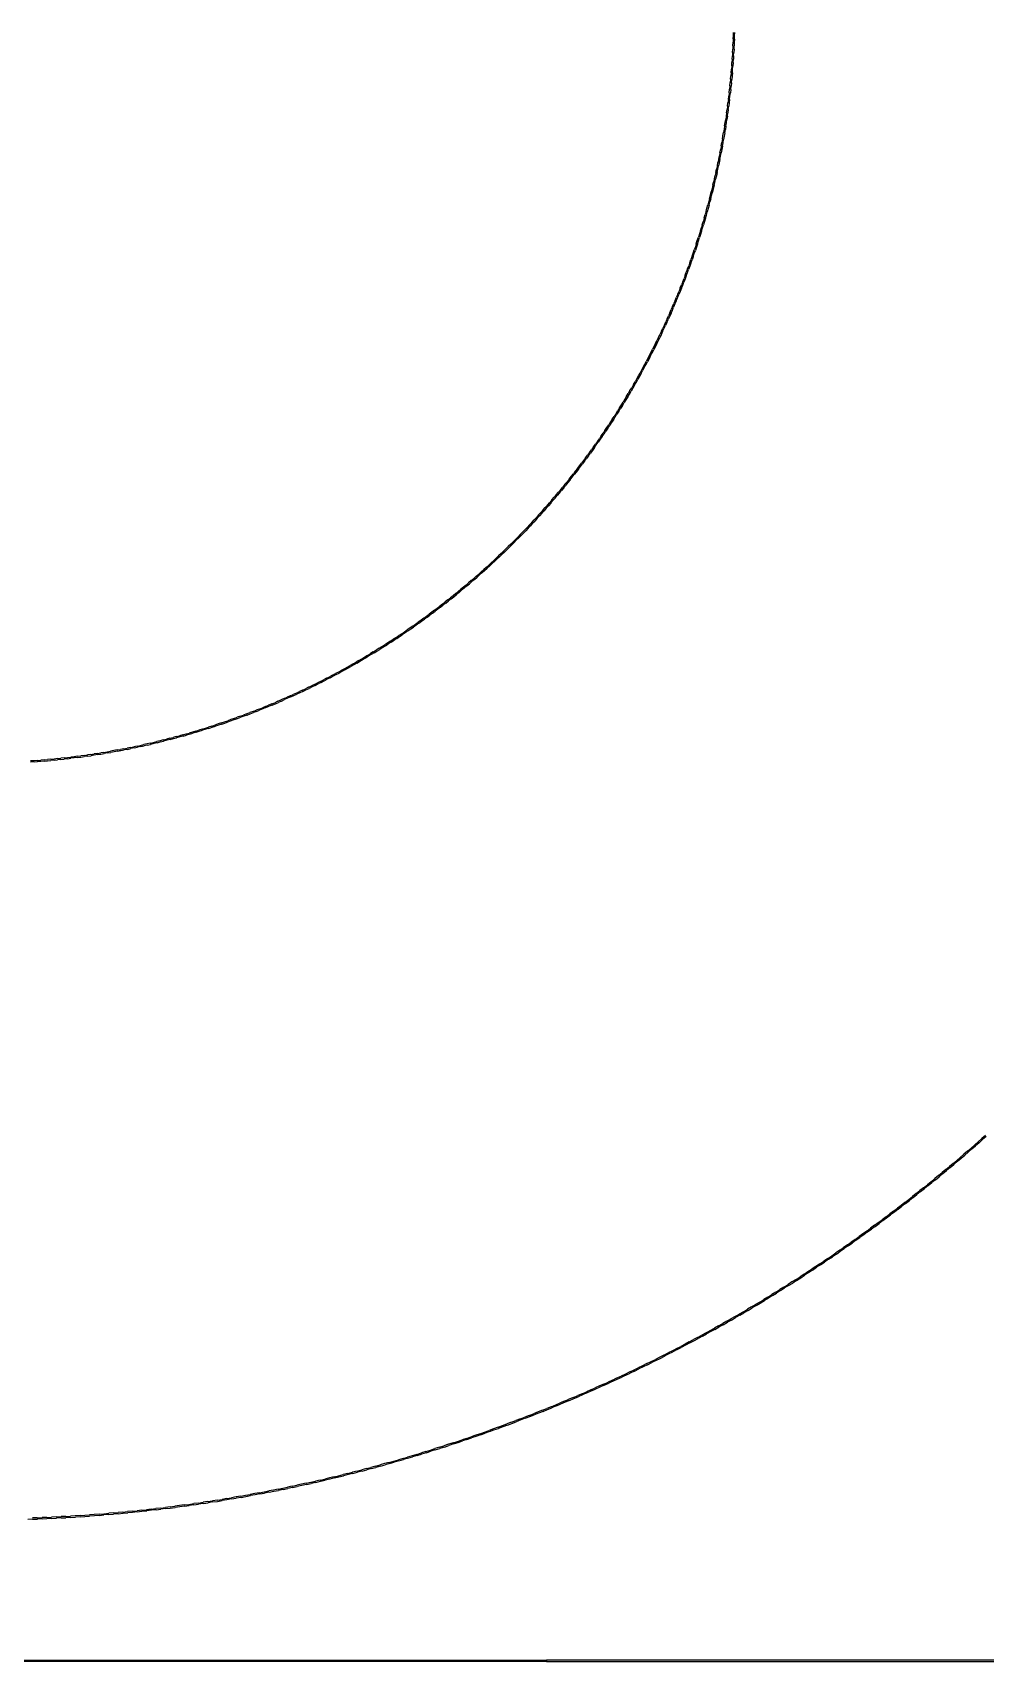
# Model space of a CAD drawing. Header units: metres. Extents: x 0.2 to 42.3, y 0.9 to 39.
# Drawn here: x 31.938 to 32.569, y 22.504 to 23.583 of the extents above; entities that cross this region are included whole.
import ezdxf

# ---------------------------------------------------------------- set-up
doc = ezdxf.new("R2010")
doc.units = ezdxf.units.M
doc.layers.add('BSA_MATERIAL_SECTION', color=7, linetype='Continuous')

msp = doc.modelspace()

# ---------------------------------------------------------------- linework, layer by layer
at = {"layer": 'BSA_MATERIAL_SECTION'}
for p, q in [((32.4021, 23.5783), (32.4022, 23.5805)), ((32.4022, 23.5805), (32.4023, 23.5827)), ((32.4029, 23.5782), (32.403, 23.5805)), ((32.403, 23.5805), (32.4031, 23.5827)), ((32.4017, 23.5694), (32.4015, 23.5672)), ((32.4017, 23.5694), (32.4018, 23.5716)), ((32.4019, 23.5738), (32.4018, 23.5716)), ((32.4019, 23.5738), (32.402, 23.5761)), ((32.4021, 23.5783), (32.402, 23.5761)), ((32.4023, 23.5671), (32.4025, 23.5693)), ((32.4026, 23.5716), (32.4025, 23.5693)), ((32.4026, 23.5716), (32.4027, 23.5738)), ((32.4028, 23.576), (32.4027, 23.5738)), ((32.4029, 23.5782), (32.4028, 23.576)), ((32.4007, 23.556), (32.4009, 23.5583)), ((32.4011, 23.5605), (32.4009, 23.5583)), ((32.4011, 23.5605), (32.4012, 23.5627)), ((32.4014, 23.5649), (32.4012, 23.5627)), ((32.4014, 23.5649), (32.4015, 23.5672)), ((32.4015, 23.556), (32.4017, 23.5582)), ((32.4017, 23.5582), (32.4019, 23.5604)), ((32.402, 23.5627), (32.4019, 23.5604)), ((32.402, 23.5627), (32.4022, 23.5649)), ((32.4023, 23.5671), (32.4022, 23.5649)), ((32.3999, 23.5472), (32.3996, 23.545)), ((32.3999, 23.5472), (32.4001, 23.5494)), ((32.4003, 23.5516), (32.4001, 23.5494)), ((32.4003, 23.5516), (32.4005, 23.5538)), ((32.4004, 23.5449), (32.4007, 23.5471)), ((32.4007, 23.556), (32.4005, 23.5538)), ((32.4009, 23.5493), (32.4007, 23.5471)), ((32.4009, 23.5493), (32.4011, 23.5515)), ((32.4013, 23.5538), (32.4011, 23.5515)), ((32.4015, 23.556), (32.4013, 23.5538)), ((32.3983, 23.5339), (32.3986, 23.5361)), ((32.3989, 23.5383), (32.3986, 23.5361)), ((32.3989, 23.5383), (32.3991, 23.5405)), ((32.3994, 23.5427), (32.3991, 23.5405)), ((32.3994, 23.5427), (32.3996, 23.545)), ((32.3997, 23.5382), (32.3994, 23.536)), ((32.3997, 23.5382), (32.3999, 23.5404)), ((32.3999, 23.5404), (32.4002, 23.5427)), ((32.4004, 23.5449), (32.4002, 23.5427)), ((32.3974, 23.5273), (32.3971, 23.5251)), ((32.3977, 23.5295), (32.3974, 23.5273)), ((32.3977, 23.5295), (32.398, 23.5317)), ((32.3982, 23.5272), (32.3979, 23.525)), ((32.3983, 23.5339), (32.398, 23.5317)), ((32.3982, 23.5272), (32.3985, 23.5294)), ((32.3988, 23.5316), (32.3985, 23.5294)), ((32.3988, 23.5316), (32.3991, 23.5338)), ((32.3994, 23.536), (32.3991, 23.5338)), ((32.3953, 23.5141), (32.3957, 23.5163)), ((32.3961, 23.5185), (32.3957, 23.5163)), ((32.3964, 23.5207), (32.3961, 23.5185)), ((32.3965, 23.5161), (32.3961, 23.5139)), ((32.3964, 23.5207), (32.3968, 23.5229)), ((32.3965, 23.5161), (32.3969, 23.5183)), ((32.3968, 23.5229), (32.3971, 23.5251)), ((32.3972, 23.5205), (32.3969, 23.5183)), ((32.3972, 23.5205), (32.3976, 23.5228)), ((32.3976, 23.5228), (32.3979, 23.525)), ((32.3933, 23.5031), (32.3938, 23.5053)), ((32.3942, 23.5075), (32.3938, 23.5053)), ((32.3945, 23.5052), (32.3941, 23.503)), ((32.3942, 23.5075), (32.3946, 23.5097)), ((32.395, 23.5074), (32.3945, 23.5052)), ((32.395, 23.5119), (32.3946, 23.5097)), ((32.395, 23.5119), (32.3953, 23.5141)), ((32.395, 23.5074), (32.3954, 23.5095)), ((32.3954, 23.5095), (32.3957, 23.5117)), ((32.3961, 23.5139), (32.3957, 23.5117)), ((32.3916, 23.4944), (32.3911, 23.4922)), ((32.3916, 23.4944), (32.392, 23.4966)), ((32.3919, 23.492), (32.3923, 23.4942)), ((32.3925, 23.4988), (32.392, 23.4966)), ((32.3928, 23.4964), (32.3923, 23.4942)), ((32.3925, 23.4988), (32.3929, 23.5009)), ((32.3932, 23.4986), (32.3928, 23.4964)), ((32.3933, 23.5031), (32.3929, 23.5009)), ((32.3932, 23.4986), (32.3937, 23.5008)), ((32.3937, 23.5008), (32.3941, 23.503)), ((32.3886, 23.4814), (32.3891, 23.4835)), ((32.3896, 23.4857), (32.3891, 23.4835)), ((32.3894, 23.4812), (32.3899, 23.4833)), ((32.3896, 23.4857), (32.3901, 23.4879)), ((32.3899, 23.4833), (32.3904, 23.4855)), ((32.3906, 23.49), (32.3901, 23.4879)), ((32.3909, 23.4877), (32.3904, 23.4855)), ((32.3906, 23.49), (32.3911, 23.4922)), ((32.3914, 23.4899), (32.3909, 23.4877)), ((32.3914, 23.4899), (32.3919, 23.492)), ((32.3864, 23.4727), (32.3859, 23.4706)), ((32.3864, 23.4727), (32.387, 23.4749)), ((32.3872, 23.4725), (32.3866, 23.4704)), ((32.387, 23.4749), (32.3875, 23.477)), ((32.3872, 23.4725), (32.3878, 23.4747)), ((32.3881, 23.4792), (32.3875, 23.477)), ((32.3878, 23.4747), (32.3883, 23.4768)), ((32.3886, 23.4814), (32.3881, 23.4792)), ((32.3889, 23.479), (32.3883, 23.4768)), ((32.3894, 23.4812), (32.3889, 23.479)), ((32.3829, 23.4598), (32.3835, 23.462)), ((32.3841, 23.4641), (32.3835, 23.462)), ((32.3837, 23.4596), (32.3843, 23.4617)), ((32.3841, 23.4641), (32.3847, 23.4663)), ((32.3843, 23.4617), (32.3849, 23.4639)), ((32.3847, 23.4663), (32.3853, 23.4684)), ((32.3855, 23.466), (32.3849, 23.4639)), ((32.3859, 23.4706), (32.3853, 23.4684)), ((32.3861, 23.4682), (32.3855, 23.466)), ((32.3861, 23.4682), (32.3866, 23.4704)), ((32.3803, 23.4513), (32.3797, 23.4492)), ((32.3803, 23.4513), (32.381, 23.4534)), ((32.3811, 23.451), (32.3805, 23.4489)), ((32.3816, 23.4555), (32.381, 23.4534)), ((32.3811, 23.451), (32.3818, 23.4532)), ((32.3816, 23.4555), (32.3823, 23.4577)), ((32.3818, 23.4532), (32.3824, 23.4553)), ((32.3829, 23.4598), (32.3823, 23.4577)), ((32.383, 23.4575), (32.3824, 23.4553)), ((32.3837, 23.4596), (32.383, 23.4575)), ((32.377, 23.4407), (32.3762, 23.4386)), ((32.3776, 23.4428), (32.377, 23.4407)), ((32.3777, 23.4404), (32.377, 23.4383)), ((32.3776, 23.4428), (32.3783, 23.4449)), ((32.3784, 23.4425), (32.3777, 23.4404)), ((32.3783, 23.4449), (32.379, 23.447)), ((32.3784, 23.4425), (32.3791, 23.4447)), ((32.3797, 23.4492), (32.379, 23.447)), ((32.3791, 23.4447), (32.3798, 23.4468)), ((32.3805, 23.4489), (32.3798, 23.4468)), ((32.3733, 23.4301), (32.3726, 23.4281)), ((32.3733, 23.4301), (32.3741, 23.4322)), ((32.3741, 23.4299), (32.3733, 23.4278)), ((32.3748, 23.4344), (32.3741, 23.4322)), ((32.3741, 23.4299), (32.3748, 23.432)), ((32.3748, 23.4344), (32.3755, 23.4365)), ((32.3756, 23.4341), (32.3748, 23.432)), ((32.3755, 23.4365), (32.3762, 23.4386)), ((32.3756, 23.4341), (32.3763, 23.4362)), ((32.3763, 23.4362), (32.377, 23.4383)), ((32.3686, 23.4176), (32.3678, 23.4155)), ((32.3686, 23.4176), (32.3695, 23.4197)), ((32.3702, 23.4194), (32.3694, 23.4173)), ((32.3702, 23.4218), (32.3695, 23.4197)), ((32.3702, 23.4218), (32.371, 23.4239)), ((32.371, 23.4215), (32.3702, 23.4194)), ((32.3718, 23.426), (32.371, 23.4239)), ((32.371, 23.4215), (32.3718, 23.4236)), ((32.3718, 23.426), (32.3726, 23.4281)), ((32.3718, 23.4236), (32.3725, 23.4257)), ((32.3733, 23.4278), (32.3725, 23.4257)), ((32.3636, 23.4052), (32.3645, 23.4073)), ((32.3644, 23.4049), (32.3652, 23.407)), ((32.3653, 23.4093), (32.3645, 23.4073)), ((32.3652, 23.407), (32.3661, 23.409)), ((32.3653, 23.4093), (32.3662, 23.4114)), ((32.3669, 23.4111), (32.3661, 23.409)), ((32.367, 23.4135), (32.3662, 23.4114)), ((32.3678, 23.4132), (32.3669, 23.4111)), ((32.367, 23.4135), (32.3678, 23.4155)), ((32.3678, 23.4132), (32.3686, 23.4153)), ((32.3686, 23.4153), (32.3694, 23.4173)), ((32.3601, 23.397), (32.3592, 23.395)), ((32.3609, 23.3967), (32.36, 23.3947)), ((32.3601, 23.397), (32.361, 23.3991)), ((32.3609, 23.3967), (32.3618, 23.3988)), ((32.3619, 23.4011), (32.361, 23.3991)), ((32.3618, 23.3988), (32.3626, 23.4008)), ((32.3619, 23.4011), (32.3628, 23.4032)), ((32.3635, 23.4029), (32.3626, 23.4008)), ((32.3636, 23.4052), (32.3628, 23.4032)), ((32.3644, 23.4049), (32.3635, 23.4029)), ((32.3546, 23.3849), (32.3555, 23.3869)), ((32.3553, 23.3845), (32.3562, 23.3866)), ((32.3565, 23.3889), (32.3555, 23.3869)), ((32.3562, 23.3866), (32.3572, 23.3886)), ((32.3565, 23.3889), (32.3574, 23.3909)), ((32.3581, 23.3906), (32.3572, 23.3886)), ((32.3583, 23.393), (32.3574, 23.3909)), ((32.3581, 23.3906), (32.359, 23.3926)), ((32.3583, 23.393), (32.3592, 23.395)), ((32.36, 23.3947), (32.359, 23.3926)), ((32.3497, 23.3749), (32.3487, 23.3729)), ((32.3504, 23.3745), (32.3494, 23.3725)), ((32.3507, 23.3769), (32.3497, 23.3749)), ((32.3514, 23.3765), (32.3504, 23.3745)), ((32.3507, 23.3769), (32.3517, 23.3789)), ((32.3514, 23.3765), (32.3524, 23.3785)), ((32.3526, 23.3809), (32.3517, 23.3789)), ((32.3524, 23.3785), (32.3534, 23.3805)), ((32.3526, 23.3809), (32.3536, 23.3829)), ((32.3543, 23.3825), (32.3534, 23.3805)), ((32.3546, 23.3849), (32.3536, 23.3829)), ((32.3553, 23.3845), (32.3543, 23.3825)), ((32.3436, 23.363), (32.3446, 23.365)), ((32.3443, 23.3626), (32.3453, 23.3646)), ((32.3456, 23.3669), (32.3446, 23.365)), ((32.3463, 23.3666), (32.3453, 23.3646)), ((32.3467, 23.3689), (32.3456, 23.3669)), ((32.3474, 23.3686), (32.3463, 23.3666)), ((32.3467, 23.3689), (32.3477, 23.3709)), ((32.3474, 23.3686), (32.3484, 23.3705)), ((32.3477, 23.3709), (32.3487, 23.3729)), ((32.3484, 23.3705), (32.3494, 23.3725)), ((32.3382, 23.3532), (32.3371, 23.3513)), ((32.3378, 23.3509), (32.3389, 23.3528)), ((32.3382, 23.3532), (32.3393, 23.3552)), ((32.34, 23.3548), (32.3389, 23.3528)), ((32.3393, 23.3552), (32.3404, 23.3571)), ((32.3411, 23.3567), (32.34, 23.3548)), ((32.3414, 23.3591), (32.3404, 23.3571)), ((32.3411, 23.3567), (32.3421, 23.3587)), ((32.3425, 23.361), (32.3414, 23.3591)), ((32.3432, 23.3607), (32.3421, 23.3587)), ((32.3425, 23.361), (32.3436, 23.363)), ((32.3432, 23.3607), (32.3443, 23.3626)), ((32.3315, 23.3417), (32.3326, 23.3436)), ((32.3322, 23.3413), (32.3333, 23.3432)), ((32.3337, 23.3455), (32.3326, 23.3436)), ((32.3333, 23.3432), (32.3344, 23.3451)), ((32.3337, 23.3455), (32.3349, 23.3474)), ((32.3356, 23.347), (32.3344, 23.3451)), ((32.336, 23.3494), (32.3349, 23.3474)), ((32.3367, 23.349), (32.3356, 23.347)), ((32.336, 23.3494), (32.3371, 23.3513)), ((32.3367, 23.349), (32.3378, 23.3509)), ((32.3245, 23.3303), (32.3256, 23.3322)), ((32.3263, 23.3318), (32.3251, 23.3299)), ((32.3268, 23.3341), (32.3256, 23.3322)), ((32.3263, 23.3318), (32.3275, 23.3337)), ((32.3268, 23.3341), (32.328, 23.336)), ((32.3287, 23.3356), (32.3275, 23.3337)), ((32.328, 23.336), (32.3292, 23.3379)), ((32.3287, 23.3356), (32.3298, 23.3375)), ((32.3303, 23.3398), (32.3292, 23.3379)), ((32.331, 23.3394), (32.3298, 23.3375)), ((32.3315, 23.3417), (32.3303, 23.3398)), ((32.3322, 23.3413), (32.331, 23.3394)), ((32.3171, 23.3191), (32.3184, 23.321)), ((32.319, 23.3205), (32.3178, 23.3187)), ((32.3184, 23.321), (32.3196, 23.3228)), ((32.319, 23.3205), (32.3203, 23.3224)), ((32.3208, 23.3247), (32.3196, 23.3228)), ((32.3215, 23.3243), (32.3203, 23.3224)), ((32.322, 23.3266), (32.3208, 23.3247)), ((32.3227, 23.3261), (32.3215, 23.3243)), ((32.322, 23.3266), (32.3233, 23.3284)), ((32.3227, 23.3261), (32.3239, 23.328)), ((32.3245, 23.3303), (32.3233, 23.3284)), ((32.3239, 23.328), (32.3251, 23.3299)), ((32.3095, 23.3082), (32.3108, 23.31)), ((32.3121, 23.3118), (32.3108, 23.31)), ((32.3114, 23.3095), (32.3127, 23.3113)), ((32.3121, 23.3118), (32.3134, 23.3136)), ((32.314, 23.3132), (32.3127, 23.3113)), ((32.3146, 23.3155), (32.3134, 23.3136)), ((32.3153, 23.315), (32.314, 23.3132)), ((32.3146, 23.3155), (32.3159, 23.3173)), ((32.3153, 23.315), (32.3165, 23.3168)), ((32.3171, 23.3191), (32.3159, 23.3173)), ((32.3165, 23.3168), (32.3178, 23.3187)), ((32.3029, 23.2992), (32.3016, 23.2974)), ((32.3043, 23.301), (32.3029, 23.2992)), ((32.3036, 23.2987), (32.3049, 23.3005)), ((32.3043, 23.301), (32.3056, 23.3027)), ((32.3062, 23.3023), (32.3049, 23.3005)), ((32.3069, 23.3045), (32.3056, 23.3027)), ((32.3062, 23.3023), (32.3075, 23.3041)), ((32.3069, 23.3045), (32.3082, 23.3063)), ((32.3089, 23.3059), (32.3075, 23.3041)), ((32.3095, 23.3082), (32.3082, 23.3063)), ((32.3102, 23.3077), (32.3089, 23.3059)), ((32.3102, 23.3077), (32.3114, 23.3095)), ((32.2934, 23.2868), (32.2948, 23.2886)), ((32.294, 23.2863), (32.2954, 23.2881)), ((32.2948, 23.2886), (32.2962, 23.2903)), ((32.2954, 23.2881), (32.2968, 23.2898)), ((32.2975, 23.2921), (32.2962, 23.2903)), ((32.2982, 23.2916), (32.2968, 23.2898)), ((32.2989, 23.2938), (32.2975, 23.2921)), ((32.2995, 23.2934), (32.2982, 23.2916)), ((32.2989, 23.2938), (32.3002, 23.2956)), ((32.2995, 23.2934), (32.3009, 23.2951)), ((32.3002, 23.2956), (32.3016, 23.2974)), ((32.3009, 23.2951), (32.3022, 23.2969)), ((32.3036, 23.2987), (32.3022, 23.2969)), ((32.2849, 23.2765), (32.2863, 23.2782)), ((32.287, 23.2777), (32.2855, 23.276)), ((32.2878, 23.2799), (32.2863, 23.2782)), ((32.287, 23.2777), (32.2884, 23.2794)), ((32.2878, 23.2799), (32.2892, 23.2816)), ((32.2898, 23.2811), (32.2884, 23.2794)), ((32.2906, 23.2834), (32.2892, 23.2816)), ((32.2898, 23.2811), (32.2912, 23.2829)), ((32.2906, 23.2834), (32.292, 23.2851)), ((32.2926, 23.2846), (32.2912, 23.2829)), ((32.2934, 23.2868), (32.292, 23.2851)), ((32.294, 23.2863), (32.2926, 23.2846)), ((32.2762, 23.2664), (32.2747, 23.2647)), ((32.2762, 23.2664), (32.2776, 23.2681)), ((32.2782, 23.2675), (32.2768, 23.2659)), ((32.2791, 23.2697), (32.2776, 23.2681)), ((32.2782, 23.2675), (32.2797, 23.2692)), ((32.2791, 23.2697), (32.2806, 23.2714)), ((32.2812, 23.2709), (32.2797, 23.2692)), ((32.282, 23.2731), (32.2806, 23.2714)), ((32.2812, 23.2709), (32.2826, 23.2726)), ((32.282, 23.2731), (32.2835, 23.2748)), ((32.2841, 23.2743), (32.2826, 23.2726)), ((32.2849, 23.2765), (32.2835, 23.2748)), ((32.2841, 23.2743), (32.2855, 23.276)), ((32.2671, 23.2565), (32.2656, 23.2549)), ((32.2662, 23.2544), (32.2677, 23.256)), ((32.2671, 23.2565), (32.2687, 23.2582)), ((32.2692, 23.2576), (32.2677, 23.256)), ((32.2687, 23.2582), (32.2702, 23.2598)), ((32.2692, 23.2576), (32.2708, 23.2593)), ((32.2717, 23.2614), (32.2702, 23.2598)), ((32.2723, 23.2609), (32.2708, 23.2593)), ((32.2732, 23.2631), (32.2717, 23.2614)), ((32.2723, 23.2609), (32.2738, 23.2625)), ((32.2732, 23.2631), (32.2747, 23.2647)), ((32.2753, 23.2642), (32.2738, 23.2625)), ((32.2753, 23.2642), (32.2768, 23.2659)), ((32.2547, 23.2438), (32.2563, 23.2453)), ((32.2579, 23.2469), (32.2563, 23.2453)), ((32.2569, 23.2448), (32.2584, 23.2464)), ((32.2579, 23.2469), (32.2594, 23.2485)), ((32.26, 23.2479), (32.2584, 23.2464)), ((32.261, 23.2501), (32.2594, 23.2485)), ((32.26, 23.2479), (32.2616, 23.2495)), ((32.261, 23.2501), (32.2625, 23.2517)), ((32.2631, 23.2511), (32.2616, 23.2495)), ((32.2641, 23.2533), (32.2625, 23.2517)), ((32.2631, 23.2511), (32.2647, 23.2527)), ((32.2641, 23.2533), (32.2656, 23.2549)), ((32.2662, 23.2544), (32.2647, 23.2527)), ((32.2451, 23.2345), (32.2435, 23.233)), ((32.2451, 23.2345), (32.2467, 23.236)), ((32.2473, 23.2354), (32.2456, 23.2339)), ((32.2483, 23.2376), (32.2467, 23.236)), ((32.2473, 23.2354), (32.2489, 23.237)), ((32.2483, 23.2376), (32.2499, 23.2391)), ((32.2505, 23.2385), (32.2489, 23.237)), ((32.2515, 23.2406), (32.2499, 23.2391)), ((32.2505, 23.2385), (32.2521, 23.2401)), ((32.2515, 23.2406), (32.2531, 23.2422)), ((32.2537, 23.2416), (32.2521, 23.2401)), ((32.2547, 23.2438), (32.2531, 23.2422)), ((32.2537, 23.2416), (32.2553, 23.2432)), ((32.2569, 23.2448), (32.2553, 23.2432)), ((32.2319, 23.2225), (32.2336, 23.224)), ((32.2341, 23.2234), (32.2324, 23.2219)), ((32.2352, 23.2255), (32.2336, 23.224)), ((32.2358, 23.2249), (32.2341, 23.2234)), ((32.2352, 23.2255), (32.2369, 23.2269)), ((32.2358, 23.2249), (32.2374, 23.2264)), ((32.2385, 23.2284), (32.2369, 23.2269)), ((32.2374, 23.2264), (32.2391, 23.2279)), ((32.2385, 23.2284), (32.2402, 23.2299)), ((32.2407, 23.2293), (32.2391, 23.2279)), ((32.2418, 23.2314), (32.2402, 23.2299)), ((32.2407, 23.2293), (32.2424, 23.2309)), ((32.2418, 23.2314), (32.2435, 23.233)), ((32.244, 23.2324), (32.2424, 23.2309)), ((32.244, 23.2324), (32.2456, 23.2339)), ((32.22, 23.2124), (32.2217, 23.2139)), ((32.2205, 23.2118), (32.2222, 23.2132)), ((32.2234, 23.2153), (32.2217, 23.2139)), ((32.2239, 23.2147), (32.2222, 23.2132)), ((32.2251, 23.2167), (32.2234, 23.2153)), ((32.2256, 23.2161), (32.2239, 23.2147)), ((32.2251, 23.2167), (32.2268, 23.2181)), ((32.2256, 23.2161), (32.2273, 23.2175)), ((32.2285, 23.2196), (32.2268, 23.2181)), ((32.2273, 23.2175), (32.229, 23.219)), ((32.2285, 23.2196), (32.2302, 23.2211)), ((32.2307, 23.2204), (32.229, 23.219)), ((32.2319, 23.2225), (32.2302, 23.2211)), ((32.2307, 23.2204), (32.2324, 23.2219)), ((32.206, 23.2014), (32.2078, 23.2027)), ((32.2083, 23.2021), (32.2065, 23.2007)), ((32.2095, 23.2041), (32.2078, 23.2027)), ((32.2083, 23.2021), (32.21, 23.2035)), ((32.2095, 23.2041), (32.2113, 23.2055)), ((32.2118, 23.2048), (32.21, 23.2035)), ((32.2131, 23.2068), (32.2113, 23.2055)), ((32.2118, 23.2048), (32.2135, 23.2062)), ((32.2131, 23.2068), (32.2148, 23.2082)), ((32.2153, 23.2076), (32.2135, 23.2062)), ((32.2165, 23.2096), (32.2148, 23.2082)), ((32.2153, 23.2076), (32.217, 23.209)), ((32.2183, 23.211), (32.2165, 23.2096)), ((32.217, 23.209), (32.2188, 23.2104)), ((32.2183, 23.211), (32.22, 23.2124)), ((32.2205, 23.2118), (32.2188, 23.2104)), ((32.1917, 23.1908), (32.1935, 23.1921)), ((32.1939, 23.1915), (32.1921, 23.1902)), ((32.1953, 23.1934), (32.1935, 23.1921)), ((32.1939, 23.1915), (32.1957, 23.1928)), ((32.1971, 23.1947), (32.1953, 23.1934)), ((32.1957, 23.1928), (32.1976, 23.1941)), ((32.1971, 23.1947), (32.1989, 23.196)), ((32.1994, 23.1954), (32.1976, 23.1941)), ((32.1989, 23.196), (32.2007, 23.1974)), ((32.1994, 23.1954), (32.2011, 23.1967)), ((32.2025, 23.1987), (32.2007, 23.1974)), ((32.2029, 23.1981), (32.2011, 23.1967)), ((32.2042, 23.2), (32.2025, 23.1987)), ((32.2029, 23.1981), (32.2047, 23.1994)), ((32.2042, 23.2), (32.206, 23.2014)), ((32.2065, 23.2007), (32.2047, 23.1994)), ((32.1751, 23.1796), (32.1769, 23.1808)), ((32.1755, 23.1789), (32.1774, 23.1801)), ((32.1788, 23.182), (32.1769, 23.1808)), ((32.1792, 23.1814), (32.1774, 23.1801)), ((32.1788, 23.182), (32.1806, 23.1833)), ((32.1792, 23.1814), (32.1811, 23.1826)), ((32.1825, 23.1845), (32.1806, 23.1833)), ((32.1811, 23.1826), (32.1829, 23.1838)), ((32.1825, 23.1845), (32.1843, 23.1857)), ((32.1848, 23.1851), (32.1829, 23.1838)), ((32.1843, 23.1857), (32.1862, 23.187)), ((32.1866, 23.1863), (32.1848, 23.1851)), ((32.188, 23.1883), (32.1862, 23.187)), ((32.1866, 23.1863), (32.1885, 23.1876)), ((32.1898, 23.1895), (32.188, 23.1883)), ((32.1885, 23.1876), (32.1903, 23.1889)), ((32.1898, 23.1895), (32.1917, 23.1908)), ((32.1921, 23.1902), (32.1903, 23.1889)), ((32.1599, 23.1701), (32.158, 23.169)), ((32.1584, 23.1683), (32.1603, 23.1695)), ((32.1599, 23.1701), (32.1618, 23.1713)), ((32.1623, 23.1706), (32.1603, 23.1695)), ((32.1637, 23.1725), (32.1618, 23.1713)), ((32.1642, 23.1718), (32.1623, 23.1706)), ((32.1637, 23.1725), (32.1656, 23.1736)), ((32.1642, 23.1718), (32.1661, 23.1729)), ((32.1675, 23.1748), (32.1656, 23.1736)), ((32.1661, 23.1729), (32.168, 23.1741)), ((32.1675, 23.1748), (32.1694, 23.176)), ((32.1699, 23.1753), (32.168, 23.1741)), ((32.1694, 23.176), (32.1713, 23.1772)), ((32.1717, 23.1765), (32.1699, 23.1753)), ((32.1732, 23.1784), (32.1713, 23.1772)), ((32.1717, 23.1765), (32.1736, 23.1777)), ((32.1751, 23.1796), (32.1732, 23.1784)), ((32.1755, 23.1789), (32.1736, 23.1777)), ((32.1406, 23.1591), (32.1386, 23.1581)), ((32.1406, 23.1591), (32.1425, 23.1602)), ((32.1429, 23.1595), (32.141, 23.1584)), ((32.1445, 23.1613), (32.1425, 23.1602)), ((32.1449, 23.1606), (32.1429, 23.1595)), ((32.1445, 23.1613), (32.1464, 23.1623)), ((32.1449, 23.1606), (32.1468, 23.1616)), ((32.1464, 23.1623), (32.1484, 23.1634)), ((32.1468, 23.1616), (32.1488, 23.1627)), ((32.1503, 23.1645), (32.1484, 23.1634)), ((32.1507, 23.1638), (32.1488, 23.1627)), ((32.1503, 23.1645), (32.1523, 23.1656)), ((32.1527, 23.1649), (32.1507, 23.1638)), ((32.1542, 23.1667), (32.1523, 23.1656)), ((32.1527, 23.1649), (32.1546, 23.1661)), ((32.1542, 23.1667), (32.1561, 23.1679)), ((32.1546, 23.1661), (32.1565, 23.1672)), ((32.158, 23.169), (32.1561, 23.1679)), ((32.1584, 23.1683), (32.1565, 23.1672)), ((32.1167, 23.1471), (32.1187, 23.148)), ((32.1208, 23.149), (32.1187, 23.148)), ((32.1191, 23.1473), (32.1211, 23.1483)), ((32.1208, 23.149), (32.1228, 23.1499)), ((32.1231, 23.1492), (32.1211, 23.1483)), ((32.1248, 23.1509), (32.1228, 23.1499)), ((32.1251, 23.1502), (32.1231, 23.1492)), ((32.1248, 23.1509), (32.1268, 23.1519)), ((32.1251, 23.1502), (32.1271, 23.1512)), ((32.1287, 23.1529), (32.1268, 23.1519)), ((32.1291, 23.1522), (32.1271, 23.1512)), ((32.1287, 23.1529), (32.1307, 23.1539)), ((32.1291, 23.1522), (32.1311, 23.1532)), ((32.1327, 23.155), (32.1307, 23.1539)), ((32.1311, 23.1532), (32.1331, 23.1543)), ((32.1327, 23.155), (32.1347, 23.156)), ((32.1351, 23.1553), (32.1331, 23.1543)), ((32.1367, 23.157), (32.1347, 23.156)), ((32.1351, 23.1553), (32.137, 23.1563)), ((32.1367, 23.157), (32.1386, 23.1581)), ((32.139, 23.1574), (32.137, 23.1563)), ((32.139, 23.1574), (32.141, 23.1584)), ((32.0923, 23.1363), (32.0943, 23.1371)), ((32.0964, 23.138), (32.0943, 23.1371)), ((32.0967, 23.1372), (32.0946, 23.1364)), ((32.0964, 23.138), (32.0984, 23.1388)), ((32.0967, 23.1372), (32.0988, 23.1381)), ((32.1005, 23.1397), (32.0984, 23.1388)), ((32.0988, 23.1381), (32.1008, 23.139)), ((32.1005, 23.1397), (32.1025, 23.1406)), ((32.1029, 23.1399), (32.1008, 23.139)), ((32.1046, 23.1415), (32.1025, 23.1406)), ((32.1029, 23.1399), (32.1049, 23.1408)), ((32.1046, 23.1415), (32.1066, 23.1424)), ((32.1069, 23.1417), (32.1049, 23.1408)), ((32.1086, 23.1433), (32.1066, 23.1424)), ((32.109, 23.1426), (32.1069, 23.1417)), ((32.1086, 23.1433), (32.1107, 23.1442)), ((32.109, 23.1426), (32.111, 23.1435)), ((32.1127, 23.1452), (32.1107, 23.1442)), ((32.111, 23.1435), (32.113, 23.1444)), ((32.1127, 23.1452), (32.1147, 23.1461)), ((32.1151, 23.1454), (32.113, 23.1444)), ((32.1167, 23.1471), (32.1147, 23.1461)), ((32.1171, 23.1463), (32.1151, 23.1454)), ((32.1171, 23.1463), (32.1191, 23.1473)), ((32.0652, 23.1261), (32.0673, 23.1268)), ((32.0694, 23.1276), (32.0673, 23.1268)), ((32.0696, 23.1268), (32.0675, 23.1261)), ((32.0715, 23.1283), (32.0694, 23.1276)), ((32.0717, 23.1276), (32.0696, 23.1268)), ((32.0715, 23.1283), (32.0736, 23.1291)), ((32.0717, 23.1276), (32.0738, 23.1283)), ((32.0757, 23.1298), (32.0736, 23.1291)), ((32.0738, 23.1283), (32.0759, 23.1291)), ((32.0757, 23.1298), (32.0778, 23.1306)), ((32.078, 23.1298), (32.0759, 23.1291)), ((32.0798, 23.1314), (32.0778, 23.1306)), ((32.0801, 23.1306), (32.078, 23.1298)), ((32.0798, 23.1314), (32.0819, 23.1322)), ((32.0801, 23.1306), (32.0822, 23.1314)), ((32.084, 23.133), (32.0819, 23.1322)), ((32.0822, 23.1314), (32.0843, 23.1322)), ((32.084, 23.133), (32.0861, 23.1338)), ((32.0864, 23.133), (32.0843, 23.1322)), ((32.0881, 23.1346), (32.0861, 23.1338)), ((32.0864, 23.133), (32.0884, 23.1339)), ((32.0881, 23.1346), (32.0902, 23.1354)), ((32.0905, 23.1347), (32.0884, 23.1339)), ((32.0923, 23.1363), (32.0902, 23.1354)), ((32.0926, 23.1355), (32.0905, 23.1347)), ((32.0926, 23.1355), (32.0946, 23.1364)), ((32.0289, 23.1152), (32.0311, 23.1157)), ((32.0332, 23.1163), (32.0311, 23.1157)), ((32.0313, 23.115), (32.0334, 23.1156)), ((32.0332, 23.1163), (32.0354, 23.1169)), ((32.0356, 23.1161), (32.0334, 23.1156)), ((32.0375, 23.1175), (32.0354, 23.1169)), ((32.0377, 23.1167), (32.0356, 23.1161)), ((32.0375, 23.1175), (32.0397, 23.1181)), ((32.0377, 23.1167), (32.0399, 23.1173)), ((32.0397, 23.1181), (32.0418, 23.1187)), ((32.042, 23.118), (32.0399, 23.1173)), ((32.0439, 23.1193), (32.0418, 23.1187)), ((32.042, 23.118), (32.0442, 23.1186)), ((32.0461, 23.12), (32.0439, 23.1193)), ((32.0463, 23.1192), (32.0442, 23.1186)), ((32.0461, 23.12), (32.0482, 23.1206)), ((32.0463, 23.1192), (32.0484, 23.1199)), ((32.0503, 23.1213), (32.0482, 23.1206)), ((32.0484, 23.1199), (32.0506, 23.1205)), ((32.0503, 23.1213), (32.0525, 23.1219)), ((32.0527, 23.1212), (32.0506, 23.1205)), ((32.0525, 23.1219), (32.0546, 23.1226)), ((32.0548, 23.1218), (32.0527, 23.1212)), ((32.0567, 23.1233), (32.0546, 23.1226)), ((32.0548, 23.1218), (32.057, 23.1225)), ((32.0567, 23.1233), (32.0588, 23.124)), ((32.057, 23.1225), (32.0591, 23.1232)), ((32.0609, 23.1247), (32.0588, 23.124)), ((32.0612, 23.1239), (32.0591, 23.1232)), ((32.0631, 23.1254), (32.0609, 23.1247)), ((32.0633, 23.1246), (32.0612, 23.1239)), ((32.0631, 23.1254), (32.0652, 23.1261)), ((32.0633, 23.1246), (32.0654, 23.1253)), ((32.0654, 23.1253), (32.0675, 23.1261)), ((31.9765, 23.1045), (31.9788, 23.1049)), ((31.981, 23.1052), (31.9788, 23.1049)), ((31.981, 23.1052), (31.9832, 23.1056)), ((31.9811, 23.1044), (31.9833, 23.1048)), ((31.9853, 23.1059), (31.9832, 23.1056)), ((31.9833, 23.1048), (31.9855, 23.1051)), ((31.9853, 23.1059), (31.9875, 23.1063)), ((31.9877, 23.1055), (31.9855, 23.1051)), ((31.9875, 23.1063), (31.9897, 23.1067)), ((31.9877, 23.1055), (31.9899, 23.1059)), ((31.9919, 23.1071), (31.9897, 23.1067)), ((31.9921, 23.1063), (31.9899, 23.1059)), ((31.9941, 23.1075), (31.9919, 23.1071)), ((31.9943, 23.1067), (31.9921, 23.1063)), ((31.9941, 23.1075), (31.9963, 23.1079)), ((31.9943, 23.1067), (31.9965, 23.1071)), ((31.9985, 23.1083), (31.9963, 23.1079)), ((31.9965, 23.1071), (31.9987, 23.1075)), ((31.9985, 23.1083), (32.0007, 23.1087)), ((32.0008, 23.1079), (31.9987, 23.1075)), ((32.0029, 23.1092), (32.0007, 23.1087)), ((32.0008, 23.1079), (32.003, 23.1084)), ((32.0029, 23.1092), (32.0051, 23.1096)), ((32.0052, 23.1088), (32.003, 23.1084)), ((32.0072, 23.1101), (32.0051, 23.1096)), ((32.0052, 23.1088), (32.0074, 23.1093)), ((32.0072, 23.1101), (32.0094, 23.1105)), ((32.0096, 23.1097), (32.0074, 23.1093)), ((32.0094, 23.1105), (32.0116, 23.111)), ((32.0096, 23.1097), (32.0118, 23.1102)), ((32.0138, 23.1115), (32.0116, 23.111)), ((32.0139, 23.1107), (32.0118, 23.1102)), ((32.0159, 23.112), (32.0138, 23.1115)), ((32.0139, 23.1107), (32.0161, 23.1112)), ((32.0159, 23.112), (32.0181, 23.1125)), ((32.0183, 23.1117), (32.0161, 23.1112)), ((32.0181, 23.1125), (32.0203, 23.113)), ((32.0205, 23.1122), (32.0183, 23.1117)), ((32.0224, 23.1135), (32.0203, 23.113)), ((32.0205, 23.1122), (32.0226, 23.1128)), ((32.0246, 23.1141), (32.0224, 23.1135)), ((32.0226, 23.1128), (32.0248, 23.1133)), ((32.0246, 23.1141), (32.0268, 23.1146)), ((32.027, 23.1139), (32.0248, 23.1133)), ((32.0289, 23.1152), (32.0268, 23.1146)), ((32.0291, 23.1144), (32.027, 23.1139)), ((32.0291, 23.1144), (32.0313, 23.115)), ((31.9389, 23.1004), (31.9367, 23.1002)), ((31.939, 23.0996), (31.9367, 23.0994)), ((31.9411, 23.1006), (31.9389, 23.1004)), ((31.939, 23.0996), (31.9412, 23.0998)), ((31.9411, 23.1006), (31.9434, 23.1007)), ((31.9434, 23.0999), (31.9412, 23.0998)), ((31.9456, 23.1009), (31.9434, 23.1007)), ((31.9456, 23.1001), (31.9434, 23.0999)), ((31.9456, 23.1009), (31.9478, 23.1011)), ((31.9456, 23.1001), (31.9479, 23.1003)), ((31.95, 23.1013), (31.9478, 23.1011)), ((31.9479, 23.1003), (31.9501, 23.1005)), ((31.95, 23.1013), (31.9522, 23.1015)), ((31.9523, 23.1007), (31.9501, 23.1005)), ((31.9544, 23.1018), (31.9522, 23.1015)), ((31.9523, 23.1007), (31.9545, 23.101)), ((31.9544, 23.1018), (31.9567, 23.102)), ((31.9567, 23.1012), (31.9545, 23.101)), ((31.9589, 23.1022), (31.9567, 23.102)), ((31.9567, 23.1012), (31.959, 23.1014)), ((31.9589, 23.1022), (31.9611, 23.1025)), ((31.9612, 23.1017), (31.959, 23.1014)), ((31.9611, 23.1025), (31.9633, 23.1027)), ((31.9612, 23.1017), (31.9634, 23.102)), ((31.9655, 23.103), (31.9633, 23.1027)), ((31.9656, 23.1022), (31.9634, 23.102)), ((31.9677, 23.1033), (31.9655, 23.103)), ((31.9678, 23.1025), (31.9656, 23.1022)), ((31.9677, 23.1033), (31.9699, 23.1036)), ((31.9678, 23.1025), (31.97, 23.1028)), ((31.9721, 23.1039), (31.9699, 23.1036)), ((31.97, 23.1028), (31.9722, 23.1031)), ((31.9721, 23.1039), (31.9743, 23.1042)), ((31.9745, 23.1034), (31.9722, 23.1031)), ((31.9765, 23.1045), (31.9743, 23.1042)), ((31.9745, 23.1034), (31.9767, 23.1037)), ((31.9789, 23.1041), (31.9767, 23.1037)), ((31.9811, 23.1044), (31.9789, 23.1041)), ((32.5621, 22.846), (32.5597, 22.8439)), ((32.5644, 22.848), (32.5621, 22.846)), ((32.5649, 22.8474), (32.5626, 22.8454)), ((32.5644, 22.848), (32.5668, 22.8501)), ((32.5649, 22.8474), (32.5673, 22.8495)), ((32.5691, 22.8522), (32.5668, 22.8501)), ((32.5697, 22.8516), (32.5673, 22.8495)), ((32.5477, 22.8336), (32.5501, 22.8357)), ((32.5506, 22.8351), (32.5482, 22.833)), ((32.5525, 22.8377), (32.5501, 22.8357)), ((32.5506, 22.8351), (32.553, 22.8371)), ((32.5525, 22.8377), (32.5549, 22.8398)), ((32.553, 22.8371), (32.5554, 22.8392)), ((32.5573, 22.8418), (32.5549, 22.8398)), ((32.5578, 22.8412), (32.5554, 22.8392)), ((32.5573, 22.8418), (32.5597, 22.8439)), ((32.5602, 22.8433), (32.5578, 22.8412)), ((32.5602, 22.8433), (32.5626, 22.8454)), ((32.538, 22.8256), (32.5356, 22.8236)), ((32.5361, 22.8229), (32.5385, 22.8249)), ((32.538, 22.8256), (32.5404, 22.8276)), ((32.5409, 22.827), (32.5385, 22.8249)), ((32.5429, 22.8296), (32.5404, 22.8276)), ((32.5409, 22.827), (32.5434, 22.829)), ((32.5429, 22.8296), (32.5453, 22.8316)), ((32.5458, 22.831), (32.5434, 22.829)), ((32.5477, 22.8336), (32.5453, 22.8316)), ((32.5458, 22.831), (32.5482, 22.833)), ((32.5233, 22.8137), (32.5208, 22.8117)), ((32.5233, 22.8137), (32.5257, 22.8157)), ((32.5262, 22.815), (32.5238, 22.8131)), ((32.5282, 22.8176), (32.5257, 22.8157)), ((32.5262, 22.815), (32.5287, 22.817)), ((32.5282, 22.8176), (32.5307, 22.8196)), ((32.5312, 22.819), (32.5287, 22.817)), ((32.5331, 22.8216), (32.5307, 22.8196)), ((32.5312, 22.819), (32.5336, 22.821)), ((32.5331, 22.8216), (32.5356, 22.8236)), ((32.5361, 22.8229), (32.5336, 22.821)), ((32.5083, 22.8021), (32.5108, 22.804)), ((32.5113, 22.8034), (32.5088, 22.8015)), ((32.5133, 22.8059), (32.5108, 22.804)), ((32.5113, 22.8034), (32.5138, 22.8053)), ((32.5158, 22.8079), (32.5133, 22.8059)), ((32.5163, 22.8072), (32.5138, 22.8053)), ((32.5158, 22.8079), (32.5183, 22.8098)), ((32.5163, 22.8072), (32.5188, 22.8092)), ((32.5183, 22.8098), (32.5208, 22.8117)), ((32.5213, 22.8111), (32.5188, 22.8092)), ((32.5213, 22.8111), (32.5238, 22.8131)), ((32.4957, 22.7927), (32.4931, 22.7908)), ((32.4961, 22.792), (32.4936, 22.7901)), ((32.4957, 22.7927), (32.4982, 22.7945)), ((32.4961, 22.792), (32.4987, 22.7939)), ((32.4982, 22.7945), (32.5007, 22.7964)), ((32.5012, 22.7958), (32.4987, 22.7939)), ((32.5033, 22.7983), (32.5007, 22.7964)), ((32.5012, 22.7958), (32.5037, 22.7977)), ((32.5033, 22.7983), (32.5058, 22.8002)), ((32.5037, 22.7977), (32.5063, 22.7996)), ((32.5083, 22.8021), (32.5058, 22.8002)), ((32.5088, 22.8015), (32.5063, 22.7996)), ((32.4777, 22.7798), (32.4803, 22.7816)), ((32.4829, 22.7834), (32.4803, 22.7816)), ((32.4834, 22.7828), (32.4808, 22.7809)), ((32.4829, 22.7834), (32.4855, 22.7853)), ((32.4834, 22.7828), (32.4859, 22.7846)), ((32.488, 22.7871), (32.4855, 22.7853)), ((32.4885, 22.7864), (32.4859, 22.7846)), ((32.4906, 22.7889), (32.488, 22.7871)), ((32.491, 22.7883), (32.4885, 22.7864)), ((32.4906, 22.7889), (32.4931, 22.7908)), ((32.491, 22.7883), (32.4936, 22.7901)), ((32.4648, 22.7708), (32.4621, 22.769)), ((32.4648, 22.7708), (32.4674, 22.7726)), ((32.4652, 22.7702), (32.4678, 22.7719)), ((32.4674, 22.7726), (32.47, 22.7744)), ((32.4704, 22.7737), (32.4678, 22.7719)), ((32.4726, 22.7762), (32.47, 22.7744)), ((32.4704, 22.7737), (32.473, 22.7755)), ((32.4726, 22.7762), (32.4752, 22.778)), ((32.473, 22.7755), (32.4756, 22.7773)), ((32.4777, 22.7798), (32.4752, 22.778)), ((32.4782, 22.7791), (32.4756, 22.7773)), ((32.4782, 22.7791), (32.4808, 22.7809)), ((32.449, 22.7603), (32.4464, 22.7586)), ((32.4468, 22.758), (32.4494, 22.7597)), ((32.449, 22.7603), (32.4516, 22.7621)), ((32.4521, 22.7614), (32.4494, 22.7597)), ((32.4516, 22.7621), (32.4543, 22.7638)), ((32.4547, 22.7631), (32.4521, 22.7614)), ((32.4569, 22.7655), (32.4543, 22.7638)), ((32.4547, 22.7631), (32.4573, 22.7649)), ((32.4595, 22.7673), (32.4569, 22.7655)), ((32.46, 22.7666), (32.4573, 22.7649)), ((32.4595, 22.7673), (32.4621, 22.769)), ((32.46, 22.7666), (32.4626, 22.7684)), ((32.4652, 22.7702), (32.4626, 22.7684)), ((32.4304, 22.7485), (32.433, 22.7502)), ((32.4335, 22.7495), (32.4308, 22.7478)), ((32.4357, 22.7518), (32.433, 22.7502)), ((32.4335, 22.7495), (32.4361, 22.7512)), ((32.4357, 22.7518), (32.4384, 22.7535)), ((32.4388, 22.7528), (32.4361, 22.7512)), ((32.441, 22.7552), (32.4384, 22.7535)), ((32.4388, 22.7528), (32.4415, 22.7545)), ((32.4437, 22.7569), (32.441, 22.7552)), ((32.4441, 22.7562), (32.4415, 22.7545)), ((32.4437, 22.7569), (32.4464, 22.7586)), ((32.4441, 22.7562), (32.4468, 22.758)), ((32.4142, 22.7387), (32.4115, 22.7371)), ((32.4119, 22.7364), (32.4146, 22.738)), ((32.4142, 22.7387), (32.4169, 22.7403)), ((32.4173, 22.7396), (32.4146, 22.738)), ((32.4196, 22.7419), (32.4169, 22.7403)), ((32.4173, 22.7396), (32.42, 22.7412)), ((32.4196, 22.7419), (32.4223, 22.7436)), ((32.42, 22.7412), (32.4227, 22.7429)), ((32.425, 22.7452), (32.4223, 22.7436)), ((32.4254, 22.7445), (32.4227, 22.7429)), ((32.425, 22.7452), (32.4277, 22.7468)), ((32.4281, 22.7462), (32.4254, 22.7445)), ((32.4304, 22.7485), (32.4277, 22.7468)), ((32.4281, 22.7462), (32.4308, 22.7478)), ((32.3923, 22.7261), (32.3951, 22.7276)), ((32.3978, 22.7292), (32.3951, 22.7276)), ((32.3955, 22.7269), (32.3982, 22.7285)), ((32.3978, 22.7292), (32.4006, 22.7307)), ((32.401, 22.73), (32.3982, 22.7285)), ((32.4033, 22.7323), (32.4006, 22.7307)), ((32.401, 22.73), (32.4037, 22.7316)), ((32.4033, 22.7323), (32.406, 22.7339)), ((32.4064, 22.7332), (32.4037, 22.7316)), ((32.4088, 22.7355), (32.406, 22.7339)), ((32.4064, 22.7332), (32.4092, 22.7348)), ((32.4088, 22.7355), (32.4115, 22.7371)), ((32.4119, 22.7364), (32.4092, 22.7348)), ((32.373, 22.7155), (32.3757, 22.717)), ((32.3785, 22.7185), (32.3757, 22.717)), ((32.3761, 22.7163), (32.3789, 22.7178)), ((32.3785, 22.7185), (32.3813, 22.72)), ((32.3817, 22.7193), (32.3789, 22.7178)), ((32.3841, 22.7215), (32.3813, 22.72)), ((32.3817, 22.7193), (32.3844, 22.7208)), ((32.3841, 22.7215), (32.3868, 22.723)), ((32.3872, 22.7223), (32.3844, 22.7208)), ((32.3868, 22.723), (32.3896, 22.7245)), ((32.39, 22.7238), (32.3872, 22.7223)), ((32.3923, 22.7261), (32.3896, 22.7245)), ((32.39, 22.7238), (32.3927, 22.7254)), ((32.3955, 22.7269), (32.3927, 22.7254)), ((32.3562, 22.7067), (32.3534, 22.7053)), ((32.3537, 22.7046), (32.3565, 22.706)), ((32.3562, 22.7067), (32.359, 22.7082)), ((32.3593, 22.7075), (32.3565, 22.706)), ((32.3618, 22.7096), (32.359, 22.7082)), ((32.3593, 22.7075), (32.3621, 22.7089)), ((32.3618, 22.7096), (32.3646, 22.7111)), ((32.365, 22.7104), (32.3621, 22.7089)), ((32.3646, 22.7111), (32.3674, 22.7125)), ((32.365, 22.7104), (32.3677, 22.7118)), ((32.3702, 22.714), (32.3674, 22.7125)), ((32.3705, 22.7133), (32.3677, 22.7118)), ((32.373, 22.7155), (32.3702, 22.714)), ((32.3733, 22.7148), (32.3705, 22.7133)), ((32.3733, 22.7148), (32.3761, 22.7163)), ((32.3335, 22.6956), (32.3307, 22.6942)), ((32.331, 22.6935), (32.3339, 22.6949)), ((32.3335, 22.6956), (32.3364, 22.697)), ((32.3367, 22.6962), (32.3339, 22.6949)), ((32.3364, 22.697), (32.3392, 22.6983)), ((32.3367, 22.6962), (32.3396, 22.6976)), ((32.342, 22.6997), (32.3392, 22.6983)), ((32.3424, 22.699), (32.3396, 22.6976)), ((32.3449, 22.7011), (32.342, 22.6997)), ((32.3452, 22.7004), (32.3424, 22.699)), ((32.3449, 22.7011), (32.3477, 22.7025)), ((32.3452, 22.7004), (32.3481, 22.7018)), ((32.3477, 22.7025), (32.3505, 22.7039)), ((32.3509, 22.7032), (32.3481, 22.7018)), ((32.3534, 22.7053), (32.3505, 22.7039)), ((32.3509, 22.7032), (32.3537, 22.7046)), ((32.3077, 22.6838), (32.3106, 22.685)), ((32.3081, 22.683), (32.3109, 22.6843)), ((32.3135, 22.6863), (32.3106, 22.685)), ((32.3138, 22.6856), (32.3109, 22.6843)), ((32.3164, 22.6876), (32.3135, 22.6863)), ((32.3167, 22.6869), (32.3138, 22.6856)), ((32.3164, 22.6876), (32.3192, 22.6889)), ((32.3167, 22.6869), (32.3196, 22.6882)), ((32.3221, 22.6902), (32.3192, 22.6889)), ((32.3224, 22.6895), (32.3196, 22.6882)), ((32.3221, 22.6902), (32.325, 22.6916)), ((32.3224, 22.6895), (32.3253, 22.6908)), ((32.325, 22.6916), (32.3278, 22.6929)), ((32.3253, 22.6908), (32.3282, 22.6922)), ((32.3307, 22.6942), (32.3278, 22.6929)), ((32.331, 22.6935), (32.3282, 22.6922)), ((32.2816, 22.6726), (32.2845, 22.6738)), ((32.2845, 22.6738), (32.2874, 22.6751)), ((32.2848, 22.6731), (32.2877, 22.6743)), ((32.2904, 22.6763), (32.2874, 22.6751)), ((32.2907, 22.6755), (32.2877, 22.6743)), ((32.2904, 22.6763), (32.2933, 22.6775)), ((32.2936, 22.6768), (32.2907, 22.6755)), ((32.2962, 22.6787), (32.2933, 22.6775)), ((32.2936, 22.6768), (32.2965, 22.678)), ((32.2962, 22.6787), (32.2991, 22.68)), ((32.2965, 22.678), (32.2994, 22.6792)), ((32.302, 22.6812), (32.2991, 22.68)), ((32.3023, 22.6805), (32.2994, 22.6792)), ((32.302, 22.6812), (32.3048, 22.6825)), ((32.3052, 22.6818), (32.3023, 22.6805)), ((32.3077, 22.6838), (32.3048, 22.6825)), ((32.3052, 22.6818), (32.3081, 22.683)), ((32.2552, 22.6623), (32.2581, 22.6634)), ((32.2555, 22.6615), (32.2584, 22.6626)), ((32.2611, 22.6645), (32.2581, 22.6634)), ((32.2614, 22.6638), (32.2584, 22.6626)), ((32.2611, 22.6645), (32.264, 22.6657)), ((32.2643, 22.6649), (32.2614, 22.6638)), ((32.267, 22.6668), (32.264, 22.6657)), ((32.2643, 22.6649), (32.2673, 22.666)), ((32.267, 22.6668), (32.2699, 22.6679)), ((32.2673, 22.666), (32.2702, 22.6672)), ((32.2728, 22.6691), (32.2699, 22.6679)), ((32.2731, 22.6684), (32.2702, 22.6672)), ((32.2758, 22.6703), (32.2728, 22.6691)), ((32.2761, 22.6695), (32.2731, 22.6684)), ((32.2758, 22.6703), (32.2787, 22.6715)), ((32.2761, 22.6695), (32.279, 22.6707)), ((32.2816, 22.6726), (32.2787, 22.6715)), ((32.279, 22.6707), (32.2819, 22.6719)), ((32.2848, 22.6731), (32.2819, 22.6719)), ((32.2255, 22.6516), (32.2225, 22.6506)), ((32.2255, 22.6516), (32.2285, 22.6527)), ((32.2257, 22.6509), (32.2287, 22.6519)), ((32.2315, 22.6537), (32.2285, 22.6527)), ((32.2317, 22.6529), (32.2287, 22.6519)), ((32.2344, 22.6547), (32.2315, 22.6537)), ((32.2347, 22.654), (32.2317, 22.6529)), ((32.2344, 22.6547), (32.2374, 22.6558)), ((32.2347, 22.654), (32.2377, 22.655)), ((32.2374, 22.6558), (32.2404, 22.6568)), ((32.2406, 22.6561), (32.2377, 22.655)), ((32.2433, 22.6579), (32.2404, 22.6568)), ((32.2406, 22.6561), (32.2436, 22.6572)), ((32.2463, 22.659), (32.2433, 22.6579)), ((32.2436, 22.6572), (32.2466, 22.6582)), ((32.2463, 22.659), (32.2493, 22.6601)), ((32.2495, 22.6593), (32.2466, 22.6582)), ((32.2493, 22.6601), (32.2522, 22.6612)), ((32.2525, 22.6604), (32.2495, 22.6593)), ((32.2552, 22.6623), (32.2522, 22.6612)), ((32.2525, 22.6604), (32.2555, 22.6615)), ((32.1925, 22.641), (32.1894, 22.6401)), ((32.1925, 22.641), (32.1955, 22.642)), ((32.1927, 22.6403), (32.1957, 22.6412)), ((32.1985, 22.6429), (32.1955, 22.642)), ((32.1987, 22.6421), (32.1957, 22.6412)), ((32.1985, 22.6429), (32.2015, 22.6438)), ((32.1987, 22.6421), (32.2017, 22.6431)), ((32.2015, 22.6438), (32.2045, 22.6448)), ((32.2047, 22.644), (32.2017, 22.6431)), ((32.2075, 22.6457), (32.2045, 22.6448)), ((32.2047, 22.644), (32.2078, 22.645)), ((32.2075, 22.6457), (32.2105, 22.6467)), ((32.2108, 22.6459), (32.2078, 22.645)), ((32.2135, 22.6477), (32.2105, 22.6467)), ((32.2108, 22.6459), (32.2138, 22.6469)), ((32.2165, 22.6486), (32.2135, 22.6477)), ((32.2168, 22.6479), (32.2138, 22.6469)), ((32.2165, 22.6486), (32.2195, 22.6496)), ((32.2168, 22.6479), (32.2198, 22.6489)), ((32.2195, 22.6496), (32.2225, 22.6506)), ((32.2198, 22.6489), (32.2228, 22.6499)), ((32.2257, 22.6509), (32.2228, 22.6499)), ((32.153, 22.63), (32.1499, 22.6292)), ((32.153, 22.63), (32.156, 22.6308)), ((32.1562, 22.63), (32.1532, 22.6292)), ((32.1591, 22.6316), (32.156, 22.6308)), ((32.1562, 22.63), (32.1593, 22.6308)), ((32.1591, 22.6316), (32.1621, 22.6324)), ((32.1623, 22.6316), (32.1593, 22.6308)), ((32.1652, 22.6332), (32.1621, 22.6324)), ((32.1623, 22.6316), (32.1654, 22.6324)), ((32.1652, 22.6332), (32.1682, 22.6341)), ((32.1684, 22.6333), (32.1654, 22.6324)), ((32.1712, 22.6349), (32.1682, 22.6341)), ((32.1684, 22.6333), (32.1715, 22.6341)), ((32.1743, 22.6357), (32.1712, 22.6349)), ((32.1745, 22.635), (32.1715, 22.6341)), ((32.1743, 22.6357), (32.1773, 22.6366)), ((32.1745, 22.635), (32.1775, 22.6358)), ((32.1773, 22.6366), (32.1804, 22.6375)), ((32.1806, 22.6367), (32.1775, 22.6358)), ((32.1834, 22.6383), (32.1804, 22.6375)), ((32.1806, 22.6367), (32.1836, 22.6376)), ((32.1834, 22.6383), (32.1864, 22.6392)), ((32.1866, 22.6385), (32.1836, 22.6376)), ((32.1894, 22.6401), (32.1864, 22.6392)), ((32.1866, 22.6385), (32.1897, 22.6394)), ((32.1927, 22.6403), (32.1897, 22.6394)), ((32.1038, 22.6186), (32.1069, 22.6193)), ((32.11, 22.6199), (32.1069, 22.6193)), ((32.11, 22.6199), (32.1131, 22.6206)), ((32.1101, 22.6191), (32.1132, 22.6198)), ((32.1161, 22.6212), (32.1131, 22.6206)), ((32.1163, 22.6205), (32.1132, 22.6198)), ((32.1192, 22.6219), (32.1161, 22.6212)), ((32.1194, 22.6211), (32.1163, 22.6205)), ((32.1192, 22.6219), (32.1223, 22.6226)), ((32.1194, 22.6211), (32.1225, 22.6218)), ((32.1223, 22.6226), (32.1254, 22.6233)), ((32.1256, 22.6225), (32.1225, 22.6218)), ((32.1285, 22.624), (32.1254, 22.6233)), ((32.1256, 22.6225), (32.1286, 22.6232)), ((32.1285, 22.624), (32.1315, 22.6247)), ((32.1286, 22.6232), (32.1317, 22.6239)), ((32.1346, 22.6254), (32.1315, 22.6247)), ((32.1348, 22.6247), (32.1317, 22.6239)), ((32.1377, 22.6262), (32.1346, 22.6254)), ((32.1379, 22.6254), (32.1348, 22.6247)), ((32.1377, 22.6262), (32.1407, 22.6269)), ((32.1379, 22.6254), (32.1409, 22.6261)), ((32.1407, 22.6269), (32.1438, 22.6277)), ((32.1409, 22.6261), (32.144, 22.6269)), ((32.1469, 22.6284), (32.1438, 22.6277)), ((32.147, 22.6277), (32.144, 22.6269)), ((32.1469, 22.6284), (32.1499, 22.6292)), ((32.1501, 22.6284), (32.147, 22.6277)), ((32.1501, 22.6284), (32.1532, 22.6292)), ((32.0479, 22.6088), (32.0448, 22.6084)), ((32.0479, 22.6088), (32.051, 22.6093)), ((32.0511, 22.6085), (32.048, 22.608)), ((32.0541, 22.6098), (32.051, 22.6093)), ((32.0511, 22.6085), (32.0542, 22.609)), ((32.0541, 22.6098), (32.0572, 22.6102)), ((32.0574, 22.6095), (32.0542, 22.609)), ((32.0604, 22.6107), (32.0572, 22.6102)), ((32.0574, 22.6095), (32.0605, 22.6099)), ((32.0604, 22.6107), (32.0635, 22.6112)), ((32.0605, 22.6099), (32.0636, 22.6104)), ((32.0666, 22.6117), (32.0635, 22.6112)), ((32.0667, 22.611), (32.0636, 22.6104)), ((32.0666, 22.6117), (32.0697, 22.6123)), ((32.0698, 22.6115), (32.0667, 22.611)), ((32.0728, 22.6128), (32.0697, 22.6123)), ((32.0698, 22.6115), (32.0729, 22.612)), ((32.0759, 22.6133), (32.0728, 22.6128)), ((32.0761, 22.6125), (32.0729, 22.612)), ((32.0759, 22.6133), (32.079, 22.6139)), ((32.0761, 22.6125), (32.0792, 22.6131)), ((32.079, 22.6139), (32.0821, 22.6144)), ((32.0792, 22.6131), (32.0823, 22.6137)), ((32.0852, 22.615), (32.0821, 22.6144)), ((32.0854, 22.6142), (32.0823, 22.6137)), ((32.0883, 22.6156), (32.0852, 22.615)), ((32.0885, 22.6148), (32.0854, 22.6142)), ((32.0883, 22.6156), (32.0914, 22.6162)), ((32.0885, 22.6148), (32.0916, 22.6154)), ((32.0914, 22.6162), (32.0945, 22.6168)), ((32.0947, 22.616), (32.0916, 22.6154)), ((32.0976, 22.6174), (32.0945, 22.6168)), ((32.0947, 22.616), (32.0978, 22.6166)), ((32.1007, 22.618), (32.0976, 22.6174)), ((32.0978, 22.6166), (32.1009, 22.6172)), ((32.1007, 22.618), (32.1038, 22.6186)), ((32.104, 22.6178), (32.1009, 22.6172)), ((32.104, 22.6178), (32.1071, 22.6185)), ((32.1101, 22.6191), (32.1071, 22.6185)), ((31.938, 22.5981), (31.9349, 22.598)), ((31.9411, 22.599), (31.938, 22.5989)), ((31.938, 22.5981), (31.9412, 22.5982)), ((31.9411, 22.599), (31.9443, 22.5992)), ((31.9443, 22.5984), (31.9412, 22.5982)), ((31.9474, 22.5993), (31.9443, 22.5992)), ((31.9443, 22.5984), (31.9475, 22.5985)), ((31.9474, 22.5993), (31.9506, 22.5994)), ((31.9506, 22.5986), (31.9475, 22.5985)), ((31.9537, 22.5996), (31.9506, 22.5994)), ((31.9506, 22.5986), (31.9538, 22.5988)), ((31.9537, 22.5996), (31.9569, 22.5998)), ((31.9569, 22.599), (31.9538, 22.5988)), ((31.96, 22.5999), (31.9569, 22.5998)), ((31.9569, 22.599), (31.9601, 22.5991)), ((31.96, 22.5999), (31.9632, 22.6001)), ((31.9632, 22.5993), (31.9601, 22.5991)), ((31.9663, 22.6003), (31.9632, 22.6001)), ((31.9632, 22.5993), (31.9664, 22.5995)), ((31.9695, 22.6005), (31.9663, 22.6003)), ((31.9695, 22.5997), (31.9664, 22.5995)), ((31.9695, 22.6005), (31.9726, 22.6007)), ((31.9695, 22.5997), (31.9727, 22.5999)), ((31.9726, 22.6007), (31.9758, 22.601)), ((31.9727, 22.5999), (31.9758, 22.6002)), ((31.9789, 22.6012), (31.9758, 22.601)), ((31.979, 22.6004), (31.9758, 22.6002)), ((31.9821, 22.6014), (31.9789, 22.6012)), ((31.9821, 22.6006), (31.979, 22.6004)), ((31.9821, 22.6014), (31.9852, 22.6017)), ((31.9821, 22.6006), (31.9853, 22.6009)), ((31.9852, 22.6017), (31.9884, 22.602)), ((31.9884, 22.6012), (31.9853, 22.6009)), ((31.9915, 22.6022), (31.9884, 22.602)), ((31.9884, 22.6012), (31.9916, 22.6014)), ((31.9915, 22.6022), (31.9946, 22.6025)), ((31.9947, 22.6017), (31.9916, 22.6014)), ((31.9978, 22.6028), (31.9946, 22.6025)), ((31.9947, 22.6017), (31.9979, 22.602)), ((31.9978, 22.6028), (32.0009, 22.6031)), ((31.9979, 22.602), (32.001, 22.6023)), ((32.0041, 22.6034), (32.0009, 22.6031)), ((32.0041, 22.6026), (32.001, 22.6023)), ((32.0041, 22.6034), (32.0072, 22.6037)), ((32.0073, 22.6029), (32.0041, 22.6026)), ((32.0103, 22.6041), (32.0072, 22.6037)), ((32.0073, 22.6029), (32.0104, 22.6033)), ((32.0103, 22.6041), (32.0135, 22.6044)), ((32.0104, 22.6033), (32.0136, 22.6036)), ((32.0166, 22.6048), (32.0135, 22.6044)), ((32.0167, 22.604), (32.0136, 22.6036)), ((32.0166, 22.6048), (32.0197, 22.6051)), ((32.0198, 22.6043), (32.0167, 22.604)), ((32.0229, 22.6055), (32.0197, 22.6051)), ((32.0198, 22.6043), (32.023, 22.6047)), ((32.0229, 22.6055), (32.026, 22.6059)), ((32.0261, 22.6051), (32.023, 22.6047)), ((32.0291, 22.6063), (32.026, 22.6059)), ((32.0261, 22.6051), (32.0292, 22.6055)), ((32.0291, 22.6063), (32.0323, 22.6067)), ((32.0292, 22.6055), (32.0324, 22.6059)), ((32.0354, 22.6071), (32.0323, 22.6067)), ((32.0355, 22.6063), (32.0324, 22.6059)), ((32.0385, 22.6075), (32.0354, 22.6071)), ((32.0386, 22.6067), (32.0355, 22.6063)), ((32.0385, 22.6075), (32.0416, 22.6079)), ((32.0386, 22.6067), (32.0418, 22.6071)), ((32.0416, 22.6079), (32.0448, 22.6084)), ((32.0449, 22.6076), (32.0418, 22.6071)), ((32.0449, 22.6076), (32.048, 22.608)), ((28.6962, 22.5047), (32.2783, 22.5047)), ((32.2783, 22.5039), (28.6962, 22.5039)), ((32.2783, 22.5047), (32.2783, 22.5043)), ((32.6533, 22.5047), (32.2783, 22.5047)), ((32.2783, 22.5043), (32.2783, 22.5047)), ((32.2783, 22.5039), (32.2783, 22.5043)), ((32.2783, 22.5043), (32.2783, 22.5039)), ((32.2783, 22.5039), (32.6533, 22.5039))]:
    msp.add_line(p, q, dxfattribs=at)

doc.saveas('drawing.dxf')
